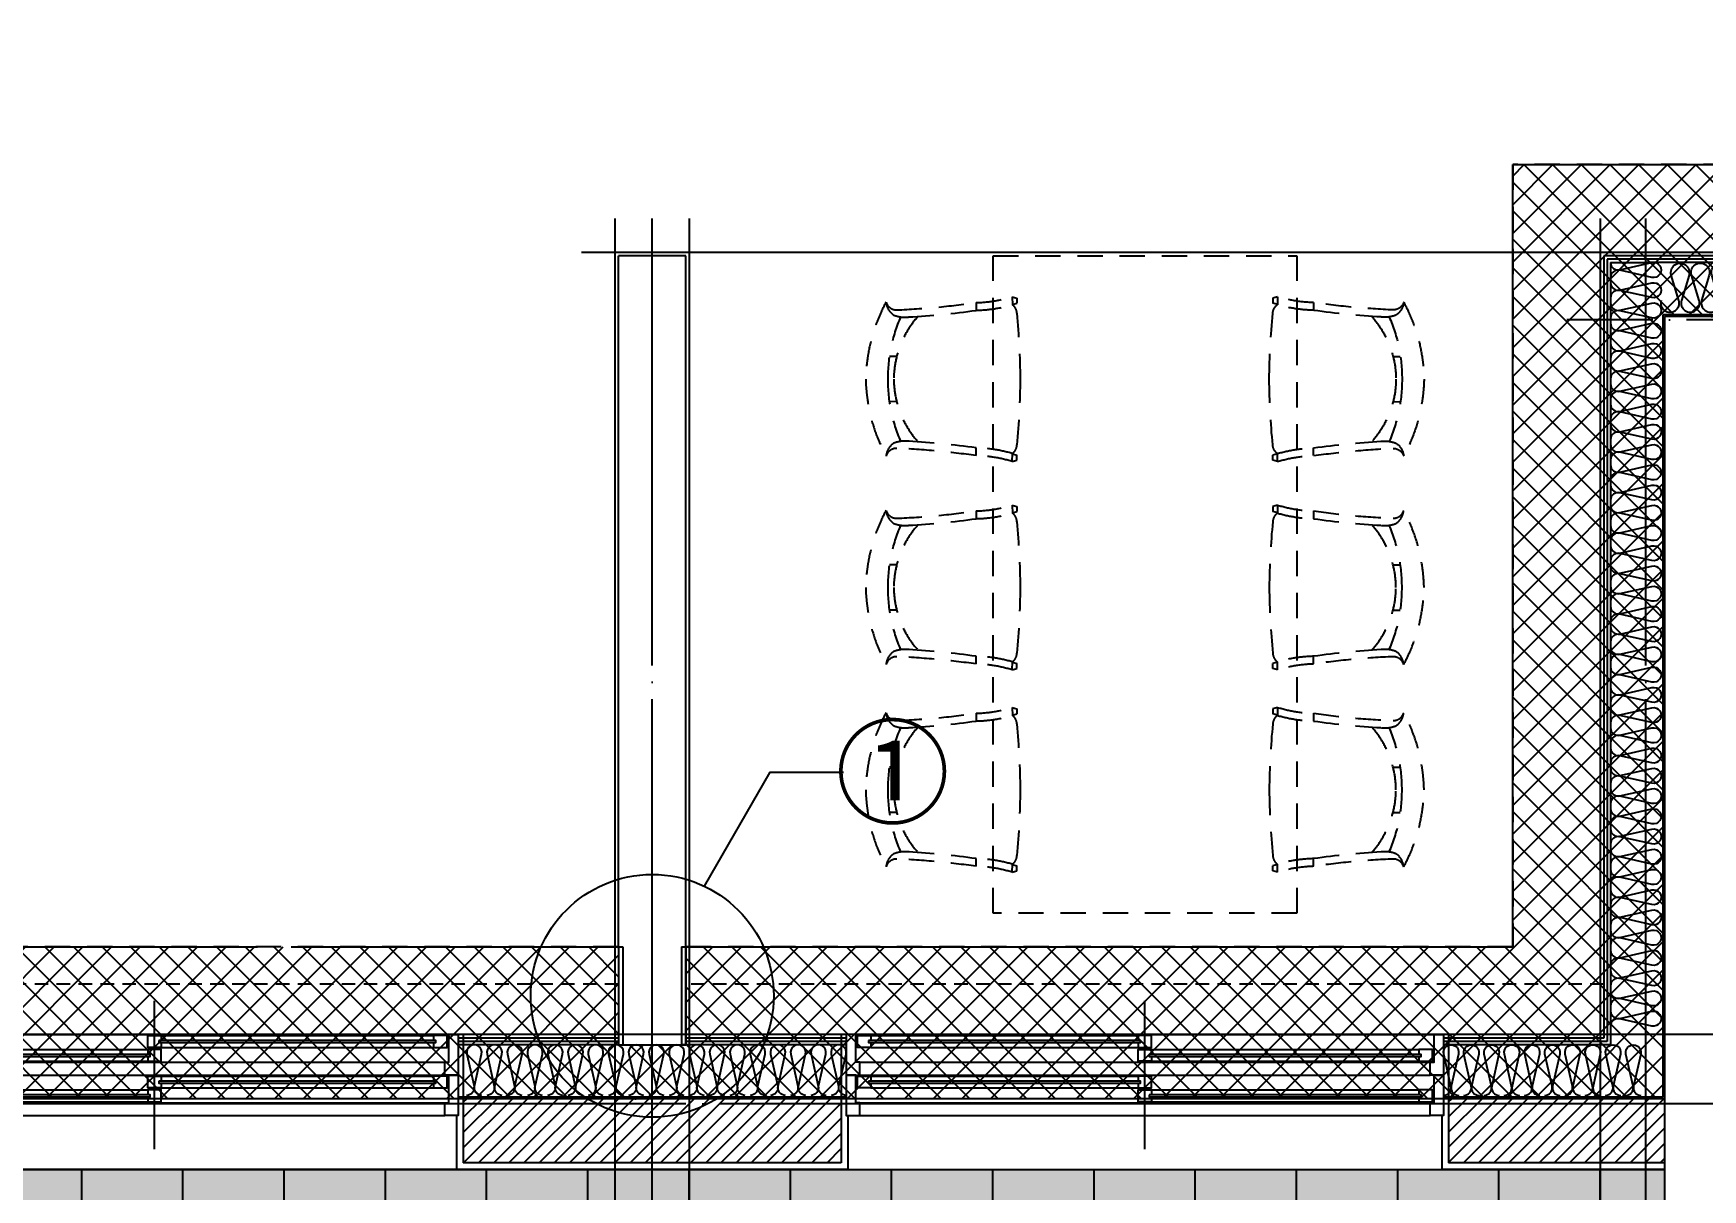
# Model space of a CAD drawing. Header units: millimetres. Extents: x -24416 to 92204, y -190080 to 23760.
# Drawn here: x 11959 to 16906, y -148137 to -144708 of the extents above; entities that cross this region are included whole.
import ezdxf
from ezdxf.enums import TextEntityAlignment as Align

# ---------------------------------------------------------------- set-up
doc = ezdxf.new("R2010")
doc.units = ezdxf.units.MM
doc.header["$LTSCALE"] = 50
for name, pattern in [('CEN', [62, 60, -1, 0, -1]), ('H', [1.3, 0.8, -0.5]), ('HD', [2.5, 1.5, -1]), ('HID', [2.5, 1.5, -1])]:
    doc.linetypes.add(name, pattern=pattern)
for name, color, linetype in [('A_HAT', 8, 'Continuous'), ('AA-단열-바닥-욕실', 30, 'Continuous'), ('ARDM', 7, 'Continuous'), ('CEN_CON', 1, 'CEN'), ('CEN_WALL', 12, 'CEN'), ('CONC', 2, 'Continuous'), ('dan1', 7, 'HID'), ('ELE4', 4, 'Continuous'), ('ETC', 6, 'Continuous'), ('FIN', 6, 'Continuous'), ('FUR_가구', 8, 'HD'), ('HAT', 9, 'Continuous'), ('INS', 252, 'Continuous'), ('INSUL', 8, 'Continuous'), ('TEXT', 3, 'Continuous'), ('WAL', 3, 'Continuous'), ('WAL_DRY', 7, 'Continuous'), ('WIN', 4, 'Continuous'), ('바닥타일', 8, 'Continuous'), ('커튼박스', 6, 'Continuous')]:
    doc.layers.add(name, color=color, linetype=linetype)
for name, color, linetype, plot in [('AA-CEN', 1, 'CEN', False), ('Defpoint', 135, 'Continuous', False), ('MC', 135, 'Continuous', False)]:
    doc.layers.add(name, color=color, linetype=linetype, plot=plot)
doc.styles.add('돋움', font='Dotum.ttf')
pattern_1 = [(45, (-296297.877, -137577.174), (-22.4506403, 22.4506403), [])]

# ---------------------------------------------------------------- blocks, each defined once
blk = doc.blocks.new('WIN_이중창_1800')
at = {"layer": 'Defpoint'}
for p, q in [((-15, 240), (-15, 0)), ((1785, 240), (1785, 0))]:
    blk.add_line(p, q, dxfattribs=at)
at = {"layer": 'WIN'}
blk.add_line((885, -100), (885, 340), dxfattribs=at)
at = {"layer": 'WIN', "color": 8}
for p, q in [((1742, 240), (28, 240)), ((1697, 237), (905, 237)), ((1697, 202), (905, 202)), ((1730, 158), (40, 158)), ((865, 196), (73, 196)), ((865, 161), (73, 161)), ((1730, 120), (40, 120)), ((1697, 117), (905, 117)), ((865, 76), (73, 76)), ((1697, 82), (905, 82)), ((1730, 38), (40, 38)), ((1730, 0), (40, 0)), ((865, 41), (73, 41))]:
    blk.add_line(p, q, dxfattribs=at)
at = {"layer": 'WIN'}
for points in [[(40, 158), (28, 158), (28, 240), (0, 240), (0, 120), (40, 120), (40, 158)], [(905, 216.5), (905, 202), (865, 202), (865, 237), (905, 237), (905, 222.5)], [(1704, 222.5), (1704, 216.5), (898, 216.5), (898, 222.5), (1704, 222.5)], [(1697, 216.5), (1697, 202), (1737, 202), (1737, 237), (1697, 237), (1697, 222.5)], [(1730, 158), (1742, 158), (1742, 240), (1770, 240), (1770, 120), (1730, 120), (1730, 158)], [(73, 175.5), (73, 161), (33, 161), (33, 196), (73, 196), (73, 181.5)], [(872, 181.5), (872, 175.5), (66, 175.5), (66, 181.5), (872, 181.5)], [(865, 175.5), (865, 161), (905, 161), (905, 196), (865, 196), (865, 181.5)], [(40, 38), (28, 38), (28, 120), (0, 120), (0, 0), (40, 0), (40, 38)], [(905, 96.5), (905, 82), (865, 82), (865, 117), (905, 117), (905, 102.5)], [(1704, 102.5), (1704, 96.5), (898, 96.5), (898, 102.5), (1704, 102.5)], [(1697, 96.5), (1697, 82), (1737, 82), (1737, 117), (1697, 117), (1697, 102.5)], [(1730, 38), (1742, 38), (1742, 120), (1770, 120), (1770, 0), (1730, 0), (1730, 38)], [(73, 55.5), (73, 41), (33, 41), (33, 76), (73, 76), (73, 61.5)], [(872, 61.5), (872, 55.5), (66, 55.5), (66, 61.5), (872, 61.5)], [(865, 55.5), (865, 41), (905, 41), (905, 76), (865, 76), (865, 61.5)]]:
    blk.add_lwpolyline(points, dxfattribs=at)
blk = doc.blocks.new('WIN_이중창_3600')
at = {"layer": 'Defpoint'}
for p, q in [((-15, 240), (-15, 0)), ((3585, 240), (3585, 0))]:
    blk.add_line(p, q, dxfattribs=at)
at = {"layer": 'WIN'}
for p, q in [((900, -100), (900, 340)), ((2670, -100), (2670, 340))]:
    blk.add_line(p, q, dxfattribs=at)
at = {"layer": 'WIN', "color": 8}
for p, q in [((3542, 240), (28, 240)), ((880, 237), (73, 237)), ((880, 202), (73, 202)), ((3497, 237), (2690, 237)), ((3497, 202), (2690, 202)), ((3530, 158), (40, 158)), ((2650, 196), (920, 196)), ((2650, 161), (920, 161)), ((3530, 120), (40, 120)), ((880, 117), (73, 117)), ((3497, 117), (2690, 117)), ((880, 82), (73, 82)), ((2650, 76), (920, 76)), ((3497, 82), (2690, 82)), ((3530, 38), (40, 38)), ((3530, 0), (40, 0)), ((2650, 41), (920, 41))]:
    blk.add_line(p, q, dxfattribs=at)
at = {"layer": 'WIN'}
for points in [[(40, 158), (28, 158), (28, 240), (0, 240), (0, 120), (40, 120), (40, 158)], [(73, 216.5), (73, 202), (33, 202), (33, 237), (73, 237), (73, 222.5)], [(887, 222.5), (887, 216.5), (66, 216.5), (66, 222.5), (887, 222.5)], [(880, 216.5), (880, 202), (920, 202), (920, 237), (880, 237), (880, 222.5)], [(2690, 216.5), (2690, 202), (2650, 202), (2650, 237), (2690, 237), (2690, 222.5)], [(3504, 222.5), (3504, 216.5), (2683, 216.5), (2683, 222.5), (3504, 222.5)], [(3497, 216.5), (3497, 202), (3537, 202), (3537, 237), (3497, 237), (3497, 222.5)], [(3530, 158), (3542, 158), (3542, 240), (3570, 240), (3570, 120), (3530, 120), (3530, 158)], [(920, 175.5), (920, 161), (880, 161), (880, 196), (920, 196), (920, 181.5)], [(2657, 181.5), (2657, 175.5), (913, 175.5), (913, 181.5), (2657, 181.5)], [(2650, 175.5), (2650, 161), (2690, 161), (2690, 196), (2650, 196), (2650, 181.5)], [(40, 38), (28, 38), (28, 120), (0, 120), (0, 0), (40, 0), (40, 38)], [(73, 96.5), (73, 82), (33, 82), (33, 117), (73, 117), (73, 102.5)], [(887, 102.5), (887, 96.5), (66, 96.5), (66, 102.5), (887, 102.5)], [(880, 96.5), (880, 82), (920, 82), (920, 117), (880, 117), (880, 102.5)], [(2690, 96.5), (2690, 82), (2650, 82), (2650, 117), (2690, 117), (2690, 102.5)], [(3504, 102.5), (3504, 96.5), (2683, 96.5), (2683, 102.5), (3504, 102.5)], [(3497, 96.5), (3497, 82), (3537, 82), (3537, 117), (3497, 117), (3497, 102.5)], [(3530, 38), (3542, 38), (3542, 120), (3570, 120), (3570, 0), (3530, 0), (3530, 38)], [(920, 55.5), (920, 41), (880, 41), (880, 76), (920, 76), (920, 61.5)], [(2657, 61.5), (2657, 55.5), (913, 55.5), (913, 61.5), (2657, 61.5)], [(2650, 55.5), (2650, 41), (2690, 41), (2690, 76), (2650, 76), (2650, 61.5)]]:
    blk.add_lwpolyline(points, dxfattribs=at)
blk = doc.blocks.new('insul1')
blk.add_lwpolyline([(0, 0, 0.480617), (0.146, 0.183), (0.004, 0.817, -1.249969), (0.296, 0.817), (0.154, 0.183, 0.480617), (0.3, 0, 0.480617)], format="xyb")
blk = doc.blocks.new('DongSinsul_1')
at = {"layer": 'INSUL'}
blk.add_lwpolyline([(0, 0.25, 1.34403), (0.35, 0.25), (0.2, 0.75, -1.34403), (0.55, 0.75), (0.4, 0.25)], format="xyb", dxfattribs=at)
blk = doc.blocks.new('식탁-1950x900')
at = {"layer": 'FUR_가구'}
for p, q in [((-500.1, -139.2), (-499.9, -162.1)), ((-393, -121.6), (-379.1, -126)), ((-393, -121.6), (-392.7, -145.4)), ((-392.7, -144.6), (-379.3, -141)), ((-379.1, -126), (-379.3, -141)), ((393, -121.6), (379.1, -126)), ((379.1, -126), (379.3, -141)), ((392.7, -144.6), (379.3, -141)), ((393, -121.6), (392.7, -145.4)), ((500.1, -139.2), (499.9, -162.1)), ((-735.6, -299), (-756.6, -299.2)), ((735.6, -299), (756.6, -299.2)), ((-735.6, -433.1), (-756.6, -432.9)), ((735.6, -433.1), (756.6, -432.9)), ((-500.1, -592.9), (-499.9, -570)), ((-393, -610.5), (-392.7, -586.7)), ((-392.7, -587.5), (-379.3, -591.1)), ((-379.1, -606.2), (-379.3, -591.1)), ((379.1, -606.2), (379.3, -591.1)), ((392.7, -587.5), (379.3, -591.1)), ((393, -610.5), (392.7, -586.7)), ((500.1, -592.9), (499.9, -570)), ((-393, -610.5), (-379.1, -606.2)), ((393, -610.5), (379.1, -606.2)), ((-393, -739.5), (-379.1, -743.8)), ((-393, -739.5), (-392.7, -763.3)), ((393, -739.5), (379.1, -743.8)), ((393, -739.5), (392.7, -763.3)), ((-500.1, -757.1), (-499.9, -780)), ((-392.7, -762.5), (-379.3, -758.9)), ((-379.1, -743.8), (-379.3, -758.9)), ((379.1, -743.8), (379.3, -758.9)), ((392.7, -762.5), (379.3, -758.9)), ((500.1, -757.1), (499.9, -780)), ((-735.6, -916.9), (-756.6, -917.1)), ((735.6, -916.9), (756.6, -917.1)), ((-735.6, -1051), (-756.6, -1050.8)), ((735.6, -1051), (756.6, -1050.8)), ((-500.1, -1210.8), (-499.9, -1187.9)), ((-393, -1228.4), (-392.7, -1204.6)), ((-393, -1228.4), (-379.1, -1224)), ((-392.7, -1205.4), (-379.3, -1209)), ((-379.1, -1224), (-379.3, -1209)), ((379.1, -1224), (379.3, -1209)), ((393, -1228.4), (379.1, -1224)), ((392.7, -1205.4), (379.3, -1209)), ((393, -1228.4), (392.7, -1204.6)), ((500.1, -1210.8), (499.9, -1187.9)), ((-500.1, -1357.1), (-499.9, -1380)), ((-393, -1339.5), (-379.1, -1343.8)), ((-393, -1339.5), (-392.7, -1363.3)), ((-392.7, -1362.5), (-379.3, -1358.9)), ((-379.1, -1343.8), (-379.3, -1358.9)), ((393, -1339.5), (379.1, -1343.8)), ((379.1, -1343.8), (379.3, -1358.9)), ((392.7, -1362.5), (379.3, -1358.9)), ((393, -1339.5), (392.7, -1363.3)), ((500.1, -1357.1), (499.9, -1380)), ((-735.6, -1516.9), (-756.6, -1517.1)), ((735.6, -1516.9), (756.6, -1517.1)), ((-735.6, -1651), (-756.6, -1650.8)), ((735.6, -1651), (756.6, -1650.8)), ((-500.1, -1810.8), (-499.9, -1787.9)), ((-393, -1828.4), (-392.7, -1804.6)), ((-393, -1828.4), (-379.1, -1824)), ((-392.7, -1805.4), (-379.3, -1809)), ((-379.1, -1824), (-379.3, -1809)), ((379.1, -1824), (379.3, -1809)), ((393, -1828.4), (379.1, -1824)), ((392.7, -1805.4), (379.3, -1809)), ((393, -1828.4), (392.7, -1804.6)), ((500.1, -1810.8), (499.9, -1787.9))]:
    blk.add_line(p, q, dxfattribs=at)
blk.add_lwpolyline([(-450, 0), (450, 0), (450, -1950), (-450, -1950)], close=True, dxfattribs=at)
for centre, radius, start, end in [((-324.7, -376.8), 502.7, 151.613, 178.7722), ((-735.8, -128.1), 32.7, 197.2985, 270.5396), ((-715.5, -133.6), 51.6, 184.7366, 233.9633), ((-839.2, 2261.8), 2424.8, 272.4515, 278.0366), ((-510.6, 259.9), 399.2, 271.5056, 287.1336), ((-510.6, 259.9), 422.1, 271.4516, 286.229), ((-411.8, -172), 32.7, 1.9895, 54.3197), ((-301.1, -364.6), 460.9, 156.5856, 180.1775), ((-711.1, -94), 88.5, 246.8053, 277.2576), ((-464.2, -367.5), 279.9, 137.9152, 179.6962), ((-839.2, 2261.8), 2447.5, 273.2626, 277.9666), ((-2602.4, -386.7), 2233.9, 0.5286, 5.5435), ((-324.7, -355.3), 502.7, 181.2278, 208.387), ((-301.1, -367.5), 460.9, 179.8225, 203.4144), ((-464.2, -364.6), 279.9, 180.3038, 222.0848), ((-2602.4, -345.5), 2233.9, 354.4565, 359.4714), ((-735.8, -604), 32.7, 89.4604, 162.7015), ((-715.5, -598.6), 51.6, 126.0367, 175.2634), ((-711.1, -638.2), 88.5, 82.7424, 113.1947), ((-839.2, -2993.9), 2424.8, 81.9634, 87.5485), ((-839.2, -2993.9), 2447.5, 82.0334, 86.7374), ((-510.6, -992), 399.2, 72.8664, 88.4944), ((-510.6, -992), 422.1, 73.771, 88.5484), ((-411.8, -560.1), 32.7, 305.6803, 358.0105), ((-510.6, -358), 399.2, 271.5056, 287.1336), ((-324.7, -994.7), 502.7, 151.613, 178.7722), ((-735.8, -746), 32.7, 197.2985, 270.5396), ((-715.5, -751.4), 51.6, 184.7366, 233.9633), ((-839.2, 1643.9), 2424.8, 272.4515, 278.0366), ((-839.2, 1643.9), 2447.5, 273.2626, 277.9666), ((-510.6, -358), 422.1, 271.4516, 286.229), ((-411.8, -789.9), 32.7, 1.9895, 54.3197), ((-2602.4, -1004.5), 2233.9, 0.5286, 5.5435), ((-301.1, -982.5), 460.9, 156.5856, 180.1775), ((-711.1, -711.8), 88.5, 246.8053, 277.2576), ((-464.2, -985.4), 279.9, 137.9152, 179.6962), ((-324.7, -973.2), 502.7, 181.2278, 208.387), ((-301.1, -985.4), 460.9, 179.8225, 203.4144), ((-464.2, -982.5), 279.9, 180.3038, 222.0848), ((-2602.4, -963.3), 2233.9, 354.4565, 359.4714), ((-715.5, -1216.4), 51.6, 126.0367, 175.2634), ((-711.1, -1256), 88.5, 82.7424, 113.1947), ((-839.2, -3611.8), 2447.5, 82.0334, 86.7374), ((-411.8, -1178), 32.7, 305.6803, 358.0105), ((-735.8, -1221.9), 32.7, 89.4604, 162.7015), ((-839.2, -3611.8), 2424.8, 81.9634, 87.5485), ((-510.6, -1609.9), 399.2, 72.8664, 88.4944), ((-510.6, -1609.9), 422.1, 73.771, 88.5484), ((-324.7, -1594.7), 502.7, 151.613, 178.7722), ((-735.8, -1346), 32.7, 197.2985, 270.5396), ((-715.5, -1351.4), 51.6, 184.7366, 233.9633), ((-839.2, 1043.9), 2424.8, 272.4515, 278.0366), ((-839.2, 1043.9), 2447.5, 273.2626, 277.9666), ((-510.6, -958), 399.2, 271.5056, 287.1336), ((-510.6, -958), 422.1, 271.4516, 286.229), ((-411.8, -1389.9), 32.7, 1.9895, 54.3197), ((-301.1, -1582.5), 460.9, 156.5856, 180.1775), ((-711.1, -1311.8), 88.5, 246.8053, 277.2576), ((-464.2, -1585.4), 279.9, 137.9152, 179.6962), ((-2602.4, -1604.5), 2233.9, 0.5286, 5.5435), ((-324.7, -1573.2), 502.7, 181.2278, 208.387), ((-301.1, -1585.4), 460.9, 179.8225, 203.4144), ((-464.2, -1582.5), 279.9, 180.3038, 222.0848), ((-2602.4, -1563.3), 2233.9, 354.4565, 359.4714), ((-715.5, -1816.4), 51.6, 126.0367, 175.2634), ((-711.1, -1856), 88.5, 82.7424, 113.1947), ((-839.2, -4211.8), 2447.5, 82.0334, 86.7374), ((-411.8, -1778), 32.7, 305.6803, 358.0105), ((-735.8, -1821.9), 32.7, 89.4604, 162.7015), ((-839.2, -4211.8), 2424.8, 81.9634, 87.5485), ((-510.6, -2209.9), 399.2, 72.8664, 88.4944), ((-510.6, -2209.9), 422.1, 73.771, 88.5484)]:
    blk.add_arc(centre, radius, start, end, dxfattribs=at)
at = {"layer": 'FUR_가구', "extrusion": (0, 0, -1)}
for centre, major_axis, start_param, end_param in [((411.8, -172), (-23.1, 23.1), 5.532511, 6.445844), ((510.6, 259.9), (-418.1, 57.7), 4.600712, 4.858628), ((510.6, 259.9), (-391.6, 77.3), 4.543868, 4.816628), ((839.2, 2261.8), (308.9, 2405.1), 3.056625, 3.154103), ((735.8, -128.1), (-23.1, 23.1), 2.65811, 3.936408), ((715.5, -133.6), (-36.5, 36.5), 2.438863, 3.298031), ((324.7, -376.8), (355.5, 355.5), 0.289952, 0.763969), ((2602.4, -386.7), (-1579.6, 1579.6), 5.507013, 5.59454), ((839.2, 2261.8), (261.2, 2433.5), 3.0916, 3.173701), ((464.2, -367.5), (197.9, 197.9), 0.05088, 0.780096), ((711.1, -94), (-62.6, 62.6), 3.522166, 4.053659), ((301.1, -364.6), (447.5, 110.4), -0.166893, 0.244864), ((2602.4, -345.5), (-114, 2231), 4.666674, 4.7542), ((464.2, -364.6), (197.9, 197.9), 0.7907, 1.519916), ((301.1, -367.5), (-450.7, 96.7), 2.927084, 3.338841), ((324.7, -355.3), (-355.5, 355.5), 2.377624, 2.851641), ((411.8, -560.1), (-23.1, 23.1), 4.54973, 5.463063), ((510.6, -992), (410.7, 97.2), 4.661547, 4.919462), ((510.6, -992), (392, 75.2), 4.602977, 4.875737), ((839.2, -2993.9), (-321.8, 2426.3), -0.007165, 0.074936), ((839.2, -2993.9), (-242.6, 2412.6), -0.040038, 0.05744), ((711.1, -638.2), (62.6, 62.6), -0.912067, -0.380574), ((735.8, -604), (23.1, 23.1), -0.794816, 0.483483), ((715.5, -598.6), (-36.5, 36.5), 1.414358, 2.273526)]:
    blk.add_ellipse(centre, major_axis=major_axis, ratio=1, start_param=start_param, end_param=end_param, dxfattribs=at)
at = {"layer": 'FUR_가구'}
for centre, major_axis, start_param, end_param in [((510.6, -358), (-392, 75.2), 1.461384, 1.734144), ((2602.4, -1004.5), (114, 2231), 1.525081, 1.612608), ((411.8, -789.9), (23.1, 23.1), 1.408137, 2.321471), ((510.6, -358), (-410.7, 97.2), 1.519954, 1.777869), ((839.2, 1643.9), (321.8, 2426.3), 3.134428, 3.216528), ((839.2, 1643.9), (242.6, 2412.6), 3.101555, 3.199033), ((735.8, -746), (-23.1, 23.1), 2.346777, 3.625076), ((715.5, -751.4), (36.5, 36.5), 4.55595, 5.415118), ((324.7, -994.7), (355.5, 355.5), 5.519216, 5.993234), ((464.2, -985.4), (-197.9, 197.9), 3.932293, 4.661509), ((711.1, -711.8), (-62.6, 62.6), 2.229526, 2.761019), ((301.1, -982.5), (450.7, 96.7), -0.214508, 0.197248), ((2602.4, -963.3), (1579.6, 1579.6), 2.36542, 2.452947), ((464.2, -982.5), (-197.9, 197.9), 3.192473, 3.921689), ((301.1, -985.4), (-447.5, 110.4), 2.9747, 3.386457), ((324.7, -973.2), (-355.5, 355.5), 3.431544, 3.905562), ((411.8, -1178), (23.1, 23.1), 2.390918, 3.304252), ((839.2, -3611.8), (-261.2, 2433.5), -0.049992, 0.032108), ((711.1, -1256), (62.6, 62.6), 0.380574, 0.912067), ((715.5, -1216.4), (36.5, 36.5), 5.580456, 6.439624), ((510.6, -1609.9), (418.1, 57.7), 1.45912, 1.717035), ((510.6, -1609.9), (391.6, 77.3), 1.402276, 1.675036), ((839.2, -3611.8), (-308.9, 2405.1), -0.084967, 0.012511), ((735.8, -1221.9), (23.1, 23.1), 5.799702, 7.078001), ((411.8, -1389.9), (23.1, 23.1), 1.408137, 2.321471), ((510.6, -958), (-410.7, 97.2), 1.519954, 1.777869), ((510.6, -958), (-392, 75.2), 1.461384, 1.734144), ((839.2, 1043.9), (321.8, 2426.3), 3.134428, 3.216528), ((839.2, 1043.9), (242.6, 2412.6), 3.101555, 3.199033), ((735.8, -1346), (-23.1, 23.1), 2.346777, 3.625076), ((715.5, -1351.4), (36.5, 36.5), 4.55595, 5.415118), ((324.7, -1594.7), (355.5, 355.5), 5.519216, 5.993234), ((2602.4, -1604.5), (114, 2231), 1.525081, 1.612608), ((464.2, -1585.4), (-197.9, 197.9), 3.932293, 4.661509), ((711.1, -1311.8), (-62.6, 62.6), 2.229526, 2.761019), ((301.1, -1582.5), (450.7, 96.7), -0.214508, 0.197248), ((2602.4, -1563.3), (1579.6, 1579.6), 2.36542, 2.452947), ((464.2, -1582.5), (-197.9, 197.9), 3.192473, 3.921689), ((301.1, -1585.4), (-447.5, 110.4), 2.9747, 3.386457), ((324.7, -1573.2), (-355.5, 355.5), 3.431544, 3.905562), ((411.8, -1778), (23.1, 23.1), 2.390918, 3.304252), ((839.2, -4211.8), (-261.2, 2433.5), -0.049992, 0.032108), ((711.1, -1856), (62.6, 62.6), 0.380574, 0.912067), ((715.5, -1816.4), (36.5, 36.5), 5.580456, 6.439624), ((510.6, -2209.9), (418.1, 57.7), 1.45912, 1.717035), ((510.6, -2209.9), (391.6, 77.3), 1.402276, 1.675036), ((839.2, -4211.8), (-308.9, 2405.1), -0.084967, 0.012511), ((735.8, -1821.9), (23.1, 23.1), 5.799702, 7.078001)]:
    blk.add_ellipse(centre, major_axis=major_axis, ratio=1, start_param=start_param, end_param=end_param, dxfattribs=at)
blk = doc.blocks.new('U-131A(기본)', base_point=(-95320.8, -158830.5))
at = {"layer": 'A_HAT'}
h = blk.add_hatch(dxfattribs=at)
h.set_pattern_fill('ANSI31', color=256, scale=10, style=0)
h.set_pattern_definition(pattern_1)
h.paths.add_polyline_path([(-87315.8, -157315.5), (-86195.8, -157315.5), (-86195.8, -157505.5), (-87315.8, -157505.5)])
h = blk.add_hatch(dxfattribs=at)
h.set_pattern_fill('ANSI31', color=256, scale=10, style=0)
h.set_pattern_definition(pattern_1)
h.paths.add_polyline_path([(-84395.8, -157315.5), (-83755.8, -157315.5), (-83755.8, -157505.5), (-84395.8, -157505.5)])
at = {"layer": '바닥타일'}
h = blk.add_hatch(dxfattribs=at)
h.set_pattern_fill('_USER', color=256, scale=300, double=1, pattern_type=0)
h.set_pattern_definition([(0, (-296297.88, -137577.17), (0, 300), []), (90, (-296297.88, -137577.17), (-300, 2e-14), [])])
h.paths.add_polyline_path([(-91765.8, -157725.5), (-91765.8, -157350.5), (-93410.8, -157350.5), (-93410.8, -158630.5), (-83755.8, -158630.5), (-83755.8, -157525.5), (-91465.8, -157525.5), (-91465.8, -157725.5)])
at = {"layer": 'CEN_CON'}
for p, q in [((-86755.8, -159130.5), (-86755.8, -154705.5)), ((-83810.8, -159130.5), (-83810.8, -154705.5))]:
    blk.add_line(p, q, dxfattribs=at)
at = {"layer": 'CEN_WALL'}
for p, q in [((-80690.8, -155005.5), (-84045.8, -155005.5)), ((-83555.8, -157330.5), (-91685.8, -157330.5))]:
    blk.add_line(p, q, dxfattribs=at)
at = {"layer": 'CONC'}
for p, q in [((-86855.8, -156865.5), (-86855.8, -154815.5)), ((-86655.8, -154815.5), (-86855.8, -154815.5)), ((-86655.8, -156865.5), (-86655.8, -154815.5)), ((-83755.8, -154995.5), (-83755.8, -158630.5)), ((-83085.8, -154995.5), (-83755.8, -154995.5)), ((-86855.8, -156865.5), (-86842.8, -156865.5)), ((-86842.8, -156865.5), (-86842.8, -157155.5)), ((-86668.8, -156865.5), (-86668.8, -157155.5)), ((-86668.8, -156865.5), (-86655.8, -156865.5)), ((-86842.8, -157155.5), (-86668.8, -157155.5))]:
    blk.add_line(p, q, dxfattribs=at)
at = {"layer": 'dan1'}
for points in [[(-80690.8, -154545.5), (-84205.8, -154545.5), (-84205.8, -156865.5), (-86655.8, -156865.5)], [(-86855.8, -156865.5), (-90925.8, -156865.5), (-90925.8, -156690.5), (-91375.8, -156690.5)]]:
    blk.add_lwpolyline(points, dxfattribs=at)
at = {"layer": 'ELE4'}
for p, q in [((-87335.8, -157525.5), (-90895.8, -157525.5)), ((-86175.8, -157525.5), (-84415.8, -157525.5))]:
    blk.add_line(p, q, dxfattribs=at)
at = {"layer": 'FIN'}
for p, q in [((-87335.8, -157365.5), (-87335.8, -157525.5)), ((-86175.8, -157365.5), (-86175.8, -157525.5)), ((-84415.8, -157365.5), (-84415.8, -157525.5)), ((-86175.8, -157525.5), (-87335.8, -157525.5)), ((-83755.8, -157525.5), (-84415.8, -157525.5))]:
    blk.add_line(p, q, dxfattribs=at)
at = {"layer": 'INS'}
for p, q in [((-83915.8, -154835.5), (-83915.8, -157155.5)), ((-83915.8, -154835.5), (-83810.8, -154835.5)), ((-83070.8, -154835.5), (-83810.8, -154835.5)), ((-83760.8, -154990.5), (-83760.8, -157310.5)), ((-83070.8, -154990.5), (-83760.8, -154990.5)), ((-86855.8, -156865.5), (-86855.8, -157155.5)), ((-86655.8, -156865.5), (-86655.8, -157155.5)), ((-86855.8, -157155.5), (-87330.8, -157155.5)), ((-86855.8, -157155.5), (-86842.8, -157155.5)), ((-86655.8, -157155.5), (-86668.8, -157155.5)), ((-86180.8, -157155.5), (-86655.8, -157155.5)), ((-83915.8, -157155.5), (-84410.8, -157155.5)), ((-86180.8, -157310.5), (-87330.8, -157310.5)), ((-83760.8, -157310.5), (-84410.8, -157310.5))]:
    blk.add_line(p, q, dxfattribs=at)
at = {"layer": 'MC'}
for p, q in [((-86865.8, -159130.5), (-86865.8, -154705.5)), ((-86645.8, -159130.5), (-86645.8, -154705.5)), ((-83945.8, -159130.5), (-83945.8, -154705.5)), ((-86965.8, -154805.5), (-80510.8, -154805.5)), ((-83555.8, -157125.5), (-91685.8, -157125.5))]:
    blk.add_line(p, q, dxfattribs=at)
at = {"layer": 'WAL'}
for p, q in [((-86195.8, -157315.5), (-87315.8, -157315.5)), ((-87315.8, -157315.5), (-87315.8, -157505.5)), ((-86195.8, -157315.5), (-86195.8, -157505.5)), ((-83755.8, -157315.5), (-84395.8, -157315.5)), ((-84395.8, -157315.5), (-84395.8, -157505.5)), ((-86195.8, -157505.5), (-87315.8, -157505.5)), ((-83755.8, -157505.5), (-84395.8, -157505.5))]:
    blk.add_line(p, q, dxfattribs=at)
at = {"layer": 'WAL_DRY'}
for p, q in [((-83935.8, -154815.5), (-83935.8, -157135.5)), ((-83070.8, -154815.5), (-83935.8, -154815.5)), ((-83070.8, -154825.5), (-83925.8, -154825.5)), ((-83925.8, -154825.5), (-83925.8, -157145.5)), ((-86855.8, -157135.5), (-87330.8, -157135.5)), ((-86855.8, -157145.5), (-87330.8, -157145.5)), ((-86180.8, -157135.5), (-86655.8, -157135.5)), ((-86180.8, -157145.5), (-86655.8, -157145.5)), ((-83935.8, -157135.5), (-84410.8, -157135.5)), ((-83925.8, -157145.5), (-84410.8, -157145.5))]:
    blk.add_line(p, q, dxfattribs=at)
at = {"layer": '커튼박스', "linetype": 'H'}
for p, q in [((-86855.8, -156975.5), (-91375.8, -156975.5)), ((-83935.8, -156975.5), (-86655.8, -156975.5))]:
    blk.add_line(p, q, dxfattribs=at)
at = {"layer": 'FUR_가구'}
blk.add_blockref('식탁-1950x900', (-85295.8, -154815.5), dxfattribs=at)
at = {"layer": 'INS', "xscale": 150, "yscale": 150, "zscale": 150, "rotation": 270, "row_count": 1, "column_count": 38, "row_spacing": 0, "column_spacing": 60}
blk.add_blockref('insul1', (-83915.8, -154835.5), dxfattribs=at)
at = {"layer": 'INS', "yscale": 150, "zscale": 150, "row_count": 1, "row_spacing": 0}
for p, xscale, column_count, column_spacing in [((-86180.8, -157305.5), -150, 19, -60), ((-84410.8, -157305.5), 150, 10, 60)]:
    blk.add_blockref('insul1', p, dxfattribs=dict(at, xscale=xscale, column_count=column_count, column_spacing=column_spacing))
at = {"layer": 'INSUL', "xscale": 150, "yscale": 150, "zscale": 150, "row_count": 1, "column_count": 11, "row_spacing": 1, "column_spacing": 60}
blk.add_blockref('DongSinsul_1', (-83765.8, -154985.5), dxfattribs=at)
at = {"layer": 'WIN', "xscale": -1}
for name, p in [('WIN_이중창_3600', (-87330.8, -157365.5)), ('WIN_이중창_1800', (-84410.8, -157365.5))]:
    blk.add_blockref(name, p, dxfattribs=at)
blk = doc.blocks.new('A$C1CAF0AFA')
at = {"layer": 'ETC'}
h = blk.add_hatch(dxfattribs=at)
h.set_pattern_fill('CROSS', color=256, scale=10, angle=45)
h.set_pattern_definition([(45, (110765.9, 5940), (7e-15, 89.802561), [31.75, -95.25]), (135, (110788.35, 5940), (-89.802561, 7e-15), [31.75, -95.25])])
h.paths.add_polyline_path([(19983, -172942.4), (30543, -172942.4), (30543, -171837.4), (19983, -171837.4)])
h.paths.add_polyline_path([(7143, -172942.4), (7143, -171662.4), (8783, -171662.4), (8783, -171837.4), (16793, -171837.4), (16793, -172942.4)])
h.paths.add_polyline_path([(7013, -172942.4), (5353, -172942.4), (5353, -171652.4), (7013, -171652.4)])
h.paths.add_polyline_path([(5363, -163597.4), (7403, -163597.4), (7403, -163007.4), (9343, -163007.4), (9343, -163892.4), (9813, -163892.4), (9813, -163007.4), (13513, -163007.4), (13513, -164362.4), (9583, -164362.4), (9583, -164812.4), (5353, -164812.4), (5353, -163597.4)])
h.paths.add_polyline_path([(26198, -163007.4), (29903, -163007.4), (29903, -163892.4), (30543, -163892.4), (30543, -164362.4), (26203, -164362.4), (26203, -163007.4)])
at = {"layer": 'HAT'}
h = blk.add_hatch(dxfattribs=at)
h.set_pattern_fill('_USER', color=5, scale=60, angle=45, double=1, pattern_type=0)
h.set_pattern_definition([(45, (0, 5940), (-42.426407, 42.426407), []), (135, (0, 5940), (-42.426407, -42.426407), [])])
h.paths.add_polyline_path([(19983, -169307.4), (16793, -169307.4), (16793, -171627.4), (8993, -171627.4), (8993, -171452.4), (5353, -171452.4), (5353, -171002.4), (8973, -171002.4), (8973, -171292.4), (9173, -171292.4), (9173, -171002.4), (9623, -171002.4), (9623, -171177.4), (13693, -171177.4), (13693, -171467.4), (13893, -171467.4), (13893, -171177.4), (16343, -171177.4), (16343, -168857.4), (20433, -168857.4), (20433, -171177.4), (25823, -171177.4), (25823, -171467.4), (26023, -171467.4), (26023, -171177.4), (30093, -171177.4), (30093, -165022.4), (26633, -165022.4), (26633, -166567.4), (26323, -166567.4), (26323, -166244.9), (26123, -166244.9), (26123, -166567.4), (19983, -166567.4), (19983, -166117.4), (26183, -166117.4), (26183, -164572.4), (30543, -164572.4), (30543, -171627.4), (19983, -171627.4)])
h.paths.add_polyline_path([(5353, -165462.4), (5353, -165012.4), (9793, -165012.4), (9793, -164572.4), (13533, -164572.4), (13533, -166117.4), (16263, -166117.4), (16263, -165967.4), (17653, -165967.4), (17663, -165967.4), (17663, -166117.4), (19733, -166117.4), (19733, -166567.4), (13593, -166567.4), (13593, -166244.9), (13393, -166244.9), (13393, -166567.4), (13083, -166567.4), (13083, -165022.4), (10243, -165022.4), (10243, -165462.4), (9173, -165462.4), (9173, -165172.4), (8973, -165172.4), (8973, -165462.4)])
at = {"layer": 'AA-CEN', "color": 4}
blk.add_lwpolyline([(19983, -169307.4), (16793, -169307.4), (16793, -171627.4), (8993, -171627.4), (8993, -171452.4), (5353, -171452.4), (5353, -171002.4), (8973, -171002.4), (8973, -171292.4), (9173, -171292.4), (9173, -171002.4), (9623, -171002.4), (9623, -171177.4), (13693, -171177.4), (13693, -171467.4), (13893, -171467.4), (13893, -171177.4), (16343, -171177.4), (16343, -168857.4), (20433, -168857.4)], dxfattribs=at)
at = {"layer": 'AA-CEN'}
blk.add_lwpolyline([(7143, -172942.4), (7143, -171662.4), (8783, -171662.4), (8783, -171837.4), (16793, -171837.4), (16793, -172942.4), (7143, -172942.4)], close=True, dxfattribs=at)
blk = doc.blocks.new('A$C45F312F6')
at = {"layer": 'ARDM', "color": 3}
blk.add_lwpolyline([(13947.8, -170997.5), (14142.8, -170659.1), (14360.3, -170659.1)], dxfattribs=at)
blk.add_circle((13793, -171322.4), 360, dxfattribs=at)
at = {"layer": 'TEXT', "style": '돋움'}
blk.add_text('①', height=250, dxfattribs=at).set_placement((14505.4, -170785.9), align=Align.CENTER)

msp = doc.modelspace()

# ---------------------------------------------------------------- block references
for name, p in [('A$C45F312F6', (0, 23760)), ('U-131A(기본)', (5228, -149382.4))]:
    msp.add_blockref(name, p)
at = {"layer": 'AA-단열-바닥-욕실'}
msp.add_blockref('A$C1CAF0AFA', (0, 23760), dxfattribs=at)

doc.saveas('drawing.dxf')
